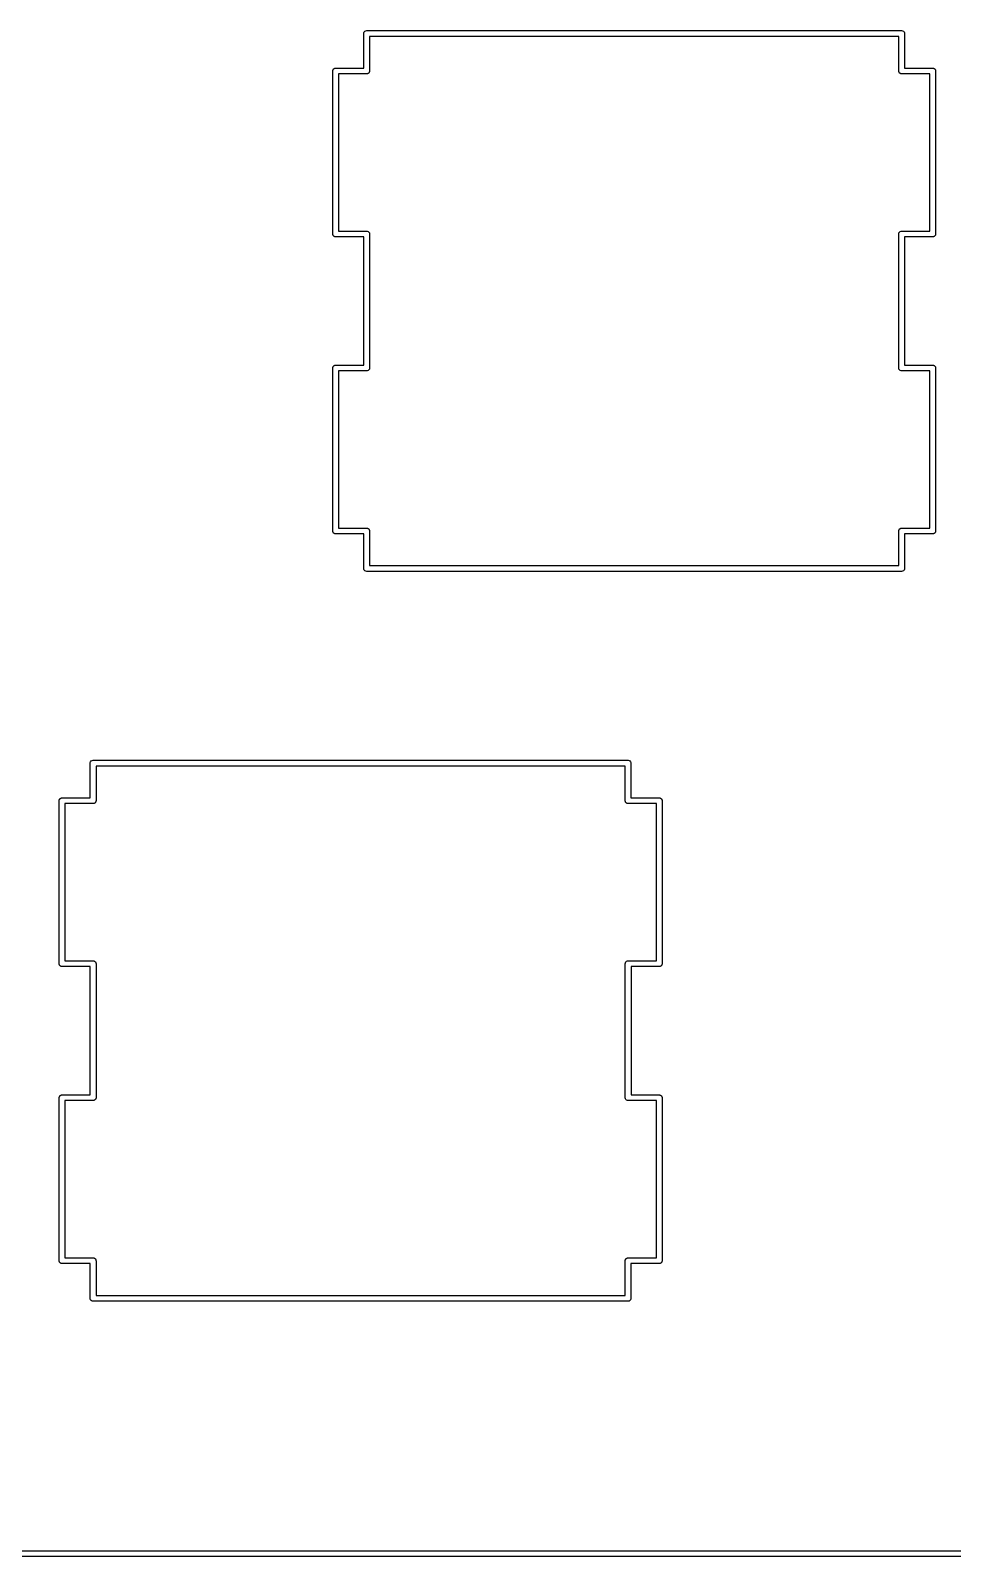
# Model space of a CAD drawing. Extents: x 12 to 286, y -147 to -61.
# Drawn here: x 42.77 to 66.84, y -147.07 to -107.24 of the extents above; entities that cross this region are included whole.
import ezdxf

# ---------------------------------------------------------------- set-up
doc = ezdxf.new("R2010")
doc.units = 0
doc.header["$MEASUREMENT"] = 0
doc.layers.add('BLACK', color=7, linetype='CONTINUOUS')

msp = doc.modelspace()

# ---------------------------------------------------------------- linework, layer by layer
at = {"layer": 'Black'}
for p, q in [((51.4712, -107.302), (51.4803, -107.277)), ((51.4712, -107.328), (51.4712, -107.302)), ((51.4712, -108.22), (51.4712, -107.328)), ((51.4712, -107.328), (51.4712, -107.328)), ((51.4803, -107.277), (51.4973, -107.257)), ((51.4973, -107.257), (51.5202, -107.243)), ((51.5202, -107.243), (51.5463, -107.239)), ((51.5463, -107.239), (65.5162, -107.239)), ((51.6212, -107.391), (51.6212, -108.295)), ((65.4412, -107.391), (51.6212, -107.391)), ((65.4412, -108.295), (65.4412, -107.391)), ((65.5162, -107.239), (65.5423, -107.243)), ((65.5423, -107.243), (65.5652, -107.257)), ((65.5652, -107.257), (65.5822, -107.277)), ((65.5822, -107.277), (65.5913, -107.302)), ((65.5913, -107.302), (65.5913, -107.328)), ((65.5913, -107.328), (65.5913, -107.328)), ((65.5913, -107.328), (65.5913, -108.22)), ((50.6584, -108.295), (50.6596, -108.289)), ((50.6584, -112.55), (50.6584, -108.295)), ((50.6596, -108.282), (50.6618, -108.276)), ((50.6596, -108.289), (50.6596, -108.282)), ((50.6618, -108.276), (50.663, -108.27)), ((50.663, -108.27), (50.6663, -108.264)), ((50.6663, -108.264), (50.6685, -108.258)), ((50.6685, -108.258), (50.6727, -108.253)), ((50.6727, -108.253), (50.676, -108.247)), ((50.676, -108.247), (50.681, -108.243)), ((50.681, -108.243), (50.6852, -108.238)), ((50.6852, -108.238), (50.6909, -108.235)), ((50.6909, -108.235), (50.6959, -108.23)), ((50.6959, -108.23), (50.7021, -108.228)), ((50.7021, -108.228), (50.7078, -108.225)), ((50.7078, -108.225), (50.7143, -108.224)), ((50.7143, -108.224), (50.7204, -108.222)), ((50.7204, -108.222), (50.727, -108.222)), ((50.727, -108.222), (50.7334, -108.22)), ((50.7334, -108.22), (51.4712, -108.22)), ((51.5945, -108.353), (51.5888, -108.356)), ((51.5987, -108.348), (51.5945, -108.353)), ((51.6037, -108.344), (51.5987, -108.348)), ((51.607, -108.338), (51.6037, -108.344)), ((51.6112, -108.333), (51.607, -108.338)), ((51.6134, -108.327), (51.6112, -108.333)), ((51.6167, -108.321), (51.6134, -108.327)), ((51.6179, -108.315), (51.6167, -108.321)), ((51.6201, -108.308), (51.6179, -108.315)), ((51.6212, -108.295), (51.6201, -108.302)), ((51.6201, -108.302), (51.6201, -108.308)), ((65.4424, -108.302), (65.4412, -108.295)), ((65.4424, -108.308), (65.4424, -108.302)), ((65.4446, -108.315), (65.4424, -108.308)), ((65.4458, -108.321), (65.4446, -108.315)), ((65.4491, -108.327), (65.4458, -108.321)), ((65.4513, -108.333), (65.4491, -108.327)), ((65.4555, -108.338), (65.4513, -108.333)), ((65.4588, -108.344), (65.4555, -108.338)), ((65.4638, -108.348), (65.4588, -108.344)), ((65.468, -108.353), (65.4638, -108.348)), ((65.4737, -108.356), (65.468, -108.353)), ((65.5913, -108.22), (66.329, -108.22)), ((66.329, -108.22), (66.3355, -108.222)), ((66.3355, -108.222), (66.3421, -108.222)), ((66.3421, -108.222), (66.3482, -108.224)), ((66.3482, -108.224), (66.3547, -108.225)), ((66.3547, -108.225), (66.3604, -108.228)), ((66.3604, -108.228), (66.3666, -108.23)), ((66.3666, -108.23), (66.3716, -108.235)), ((66.3716, -108.235), (66.3773, -108.238)), ((66.3773, -108.238), (66.3815, -108.243)), ((66.3815, -108.243), (66.3865, -108.247)), ((66.3865, -108.247), (66.3898, -108.253)), ((66.3898, -108.253), (66.394, -108.258)), ((66.394, -108.258), (66.3962, -108.264)), ((66.3962, -108.264), (66.3995, -108.27)), ((66.3995, -108.27), (66.4007, -108.276)), ((66.4007, -108.276), (66.4029, -108.282)), ((66.4029, -108.282), (66.4029, -108.289)), ((66.4029, -108.289), (66.404, -108.295)), ((66.404, -108.295), (66.404, -112.55)), ((51.5463, -108.37), (50.8085, -108.37)), ((50.8085, -108.37), (50.8085, -112.475)), ((51.5527, -108.369), (51.5463, -108.37)), ((51.5593, -108.369), (51.5527, -108.369)), ((51.5654, -108.367), (51.5593, -108.369)), ((51.5719, -108.366), (51.5654, -108.367)), ((51.5776, -108.363), (51.5719, -108.366)), ((51.5837, -108.36), (51.5776, -108.363)), ((51.5888, -108.356), (51.5837, -108.36)), ((65.4787, -108.36), (65.4737, -108.356)), ((65.4849, -108.363), (65.4787, -108.36)), ((65.4906, -108.366), (65.4849, -108.363)), ((65.4971, -108.367), (65.4906, -108.366)), ((65.5032, -108.369), (65.4971, -108.367)), ((65.5098, -108.369), (65.5032, -108.369)), ((65.5162, -108.37), (65.5098, -108.369)), ((66.254, -108.37), (65.5162, -108.37)), ((66.254, -112.475), (66.254, -108.37)), ((50.6596, -112.556), (50.6584, -112.55)), ((50.6596, -112.563), (50.6596, -112.556)), ((50.6618, -112.569), (50.6596, -112.563)), ((50.663, -112.576), (50.6618, -112.569)), ((50.6663, -112.581), (50.663, -112.576)), ((50.6685, -112.587), (50.6663, -112.581)), ((50.6727, -112.592), (50.6685, -112.587)), ((50.676, -112.598), (50.6727, -112.592)), ((50.681, -112.602), (50.676, -112.598)), ((50.6852, -112.607), (50.681, -112.602)), ((50.6909, -112.611), (50.6852, -112.607)), ((50.6959, -112.615), (50.6909, -112.611)), ((50.7021, -112.617), (50.6959, -112.615)), ((50.7078, -112.62), (50.7021, -112.617)), ((50.7143, -112.622), (50.7078, -112.62)), ((50.7204, -112.624), (50.7143, -112.622)), ((50.727, -112.624), (50.7204, -112.624)), ((50.7334, -112.625), (50.727, -112.624)), ((51.4701, -112.625), (50.7334, -112.625)), ((50.8085, -112.475), (51.5329, -112.475)), ((51.4701, -115.975), (51.4701, -112.625)), ((51.5329, -112.475), (51.533, -112.475)), ((51.533, -112.475), (51.5595, -112.475)), ((51.5595, -112.475), (51.5844, -112.484)), ((51.5844, -112.484), (51.6046, -112.501)), ((51.6046, -112.501), (51.6179, -112.524)), ((51.6179, -112.524), (51.6225, -112.55)), ((51.6225, -112.55), (51.6225, -116.05)), ((65.44, -112.55), (65.4446, -112.524)), ((65.44, -116.05), (65.44, -112.55)), ((65.4446, -112.524), (65.4579, -112.501)), ((65.4579, -112.501), (65.4781, -112.484)), ((65.4781, -112.484), (65.503, -112.475)), ((65.503, -112.475), (65.5295, -112.475)), ((65.5295, -112.475), (65.5296, -112.475)), ((65.5296, -112.475), (66.254, -112.475)), ((66.329, -112.625), (65.5924, -112.625)), ((65.5924, -112.625), (65.5924, -115.975)), ((66.3355, -112.624), (66.329, -112.625)), ((66.3421, -112.624), (66.3355, -112.624)), ((66.3482, -112.622), (66.3421, -112.624)), ((66.3547, -112.62), (66.3482, -112.622)), ((66.3604, -112.617), (66.3547, -112.62)), ((66.3666, -112.615), (66.3604, -112.617)), ((66.3716, -112.611), (66.3666, -112.615)), ((66.3773, -112.607), (66.3716, -112.611)), ((66.3815, -112.602), (66.3773, -112.607)), ((66.3865, -112.598), (66.3815, -112.602)), ((66.3898, -112.592), (66.3865, -112.598)), ((66.394, -112.587), (66.3898, -112.592)), ((66.3962, -112.581), (66.394, -112.587)), ((66.3995, -112.576), (66.3962, -112.581)), ((66.4007, -112.569), (66.3995, -112.576)), ((66.4029, -112.563), (66.4007, -112.569)), ((66.404, -112.55), (66.4029, -112.556)), ((66.4029, -112.556), (66.4029, -112.563)), ((50.6584, -116.05), (50.6596, -116.044)), ((50.6584, -120.305), (50.6584, -116.05)), ((50.6596, -116.037), (50.6618, -116.031)), ((50.6596, -116.044), (50.6596, -116.037)), ((50.6618, -116.031), (50.663, -116.024)), ((50.663, -116.024), (50.6663, -116.019)), ((50.6663, -116.019), (50.6685, -116.013)), ((50.6685, -116.013), (50.6727, -116.008)), ((50.6727, -116.008), (50.676, -116.002)), ((50.676, -116.002), (50.681, -115.998)), ((50.681, -115.998), (50.6852, -115.993)), ((50.6852, -115.993), (50.6909, -115.989)), ((50.6909, -115.989), (50.6959, -115.985)), ((50.6959, -115.985), (50.7021, -115.983)), ((50.7021, -115.983), (50.7078, -115.98)), ((50.7078, -115.98), (50.7143, -115.978)), ((50.7143, -115.978), (50.7204, -115.976)), ((50.7204, -115.976), (50.727, -115.976)), ((50.727, -115.976), (50.7334, -115.975)), ((50.7334, -115.975), (51.4701, -115.975)), ((51.5329, -116.125), (50.8085, -116.125)), ((50.8085, -116.125), (50.8085, -120.23)), ((51.533, -116.125), (51.5329, -116.125)), ((51.5595, -116.125), (51.533, -116.125)), ((51.5844, -116.116), (51.5595, -116.125)), ((51.6046, -116.099), (51.5844, -116.116)), ((51.6179, -116.076), (51.6046, -116.099)), ((51.6225, -116.05), (51.6179, -116.076)), ((65.4446, -116.076), (65.44, -116.05)), ((65.4579, -116.099), (65.4446, -116.076)), ((65.4781, -116.116), (65.4579, -116.099)), ((65.503, -116.125), (65.4781, -116.116)), ((65.5295, -116.125), (65.503, -116.125)), ((65.5296, -116.125), (65.5295, -116.125)), ((66.254, -116.125), (65.5296, -116.125)), ((65.5924, -115.975), (66.329, -115.975)), ((66.254, -120.23), (66.254, -116.125)), ((66.329, -115.975), (66.3355, -115.976)), ((66.3355, -115.976), (66.3421, -115.976)), ((66.3421, -115.976), (66.3482, -115.978)), ((66.3482, -115.978), (66.3547, -115.98)), ((66.3547, -115.98), (66.3604, -115.983)), ((66.3604, -115.983), (66.3666, -115.985)), ((66.3666, -115.985), (66.3716, -115.989)), ((66.3716, -115.989), (66.3773, -115.993)), ((66.3773, -115.993), (66.3815, -115.998)), ((66.3815, -115.998), (66.3865, -116.002)), ((66.3865, -116.002), (66.3898, -116.008)), ((66.3898, -116.008), (66.394, -116.013)), ((66.394, -116.013), (66.3962, -116.019)), ((66.3962, -116.019), (66.3995, -116.024)), ((66.3995, -116.024), (66.4007, -116.031)), ((66.4007, -116.031), (66.4029, -116.037)), ((66.4029, -116.037), (66.4029, -116.044)), ((66.4029, -116.044), (66.404, -116.05)), ((66.404, -116.05), (66.404, -120.305)), ((50.8085, -120.23), (51.5463, -120.23)), ((51.5463, -120.23), (51.5527, -120.231)), ((51.5527, -120.231), (51.5593, -120.231)), ((51.5593, -120.231), (51.5654, -120.233)), ((51.5654, -120.233), (51.5719, -120.234)), ((51.5719, -120.234), (51.5776, -120.237)), ((51.5776, -120.237), (51.5837, -120.24)), ((51.5837, -120.24), (51.5888, -120.244)), ((51.5888, -120.244), (51.5945, -120.247)), ((51.5945, -120.247), (51.5987, -120.252)), ((51.5987, -120.252), (51.6037, -120.256)), ((51.6037, -120.256), (51.607, -120.262)), ((51.607, -120.262), (51.6112, -120.267)), ((51.6112, -120.267), (51.6134, -120.273)), ((51.6134, -120.273), (51.6167, -120.279)), ((51.6167, -120.279), (51.6179, -120.285)), ((51.6179, -120.285), (51.6201, -120.292)), ((51.6201, -120.292), (51.6201, -120.298)), ((51.6201, -120.298), (51.6212, -120.305)), ((65.4412, -120.305), (65.4424, -120.298)), ((65.4424, -120.292), (65.4446, -120.285)), ((65.4424, -120.298), (65.4424, -120.292)), ((65.4446, -120.285), (65.4458, -120.279)), ((65.4458, -120.279), (65.4491, -120.273)), ((65.4491, -120.273), (65.4513, -120.267)), ((65.4513, -120.267), (65.4555, -120.262)), ((65.4555, -120.262), (65.4588, -120.256)), ((65.4588, -120.256), (65.4638, -120.252)), ((65.4638, -120.252), (65.468, -120.247)), ((65.468, -120.247), (65.4737, -120.244)), ((65.4737, -120.244), (65.4787, -120.24)), ((65.4787, -120.24), (65.4849, -120.237)), ((65.4849, -120.237), (65.4906, -120.234)), ((65.4906, -120.234), (65.4971, -120.233)), ((65.4971, -120.233), (65.5032, -120.231)), ((65.5032, -120.231), (65.5098, -120.231)), ((65.5098, -120.231), (65.5162, -120.23)), ((65.5162, -120.23), (66.254, -120.23)), ((50.6596, -120.311), (50.6584, -120.305)), ((50.6596, -120.318), (50.6596, -120.311)), ((50.6618, -120.324), (50.6596, -120.318)), ((50.663, -120.33), (50.6618, -120.324)), ((50.6663, -120.336), (50.663, -120.33)), ((50.6685, -120.342), (50.6663, -120.336)), ((50.6727, -120.347), (50.6685, -120.342)), ((50.676, -120.353), (50.6727, -120.347)), ((50.681, -120.357), (50.676, -120.353)), ((50.6852, -120.362), (50.681, -120.357)), ((50.6909, -120.365), (50.6852, -120.362)), ((50.6959, -120.37), (50.6909, -120.365)), ((50.7021, -120.372), (50.6959, -120.37)), ((50.7078, -120.375), (50.7021, -120.372)), ((50.7143, -120.376), (50.7078, -120.375)), ((50.7204, -120.378), (50.7143, -120.376)), ((50.727, -120.378), (50.7204, -120.378)), ((50.7334, -120.38), (50.727, -120.378)), ((51.4712, -120.38), (50.7334, -120.38)), ((51.4712, -121.272), (51.4712, -120.38)), ((51.6212, -120.305), (51.6212, -121.209)), ((65.4412, -121.209), (65.4412, -120.305)), ((66.329, -120.38), (65.5913, -120.38)), ((65.5913, -120.38), (65.5913, -121.272)), ((66.3355, -120.378), (66.329, -120.38)), ((66.3421, -120.378), (66.3355, -120.378)), ((66.3482, -120.376), (66.3421, -120.378)), ((66.3547, -120.375), (66.3482, -120.376)), ((66.3604, -120.372), (66.3547, -120.375)), ((66.3666, -120.37), (66.3604, -120.372)), ((66.3716, -120.365), (66.3666, -120.37)), ((66.3773, -120.362), (66.3716, -120.365)), ((66.3815, -120.357), (66.3773, -120.362)), ((66.3865, -120.353), (66.3815, -120.357)), ((66.3898, -120.347), (66.3865, -120.353)), ((66.394, -120.342), (66.3898, -120.347)), ((66.3962, -120.336), (66.394, -120.342)), ((66.3995, -120.33), (66.3962, -120.336)), ((66.4007, -120.324), (66.3995, -120.33)), ((66.4029, -120.318), (66.4007, -120.324)), ((66.404, -120.305), (66.4029, -120.311)), ((66.4029, -120.311), (66.4029, -120.318)), ((51.4712, -121.298), (51.4712, -121.272)), ((51.4712, -121.272), (51.4712, -121.272)), ((51.4803, -121.323), (51.4712, -121.298)), ((51.4973, -121.343), (51.4803, -121.323)), ((51.5202, -121.357), (51.4973, -121.343)), ((51.5463, -121.361), (51.5202, -121.357)), ((65.5162, -121.361), (51.5463, -121.361)), ((51.6212, -121.209), (65.4412, -121.209)), ((65.5423, -121.357), (65.5162, -121.361)), ((65.5652, -121.343), (65.5423, -121.357)), ((65.5822, -121.323), (65.5652, -121.343)), ((65.5913, -121.298), (65.5822, -121.323)), ((65.5913, -121.272), (65.5913, -121.272)), ((65.5913, -121.272), (65.5913, -121.298)), ((44.3275, -126.352), (44.3365, -126.327)), ((44.3275, -126.378), (44.3275, -126.352)), ((44.3275, -127.27), (44.3275, -126.378)), ((44.3275, -126.378), (44.3275, -126.378)), ((44.3365, -126.327), (44.3535, -126.307)), ((44.3535, -126.307), (44.3764, -126.293)), ((44.3764, -126.293), (44.4025, -126.289)), ((44.4025, -126.289), (58.3725, -126.289)), ((44.4775, -126.441), (44.4775, -127.345)), ((58.2975, -126.441), (44.4775, -126.441)), ((58.2975, -127.345), (58.2975, -126.441)), ((58.3725, -126.289), (58.3986, -126.293)), ((58.3986, -126.293), (58.4215, -126.307)), ((58.4215, -126.307), (58.4385, -126.327)), ((58.4385, -126.327), (58.4475, -126.352)), ((58.4475, -126.352), (58.4475, -126.378)), ((58.4475, -126.378), (58.4475, -126.378)), ((58.4475, -126.378), (58.4475, -127.27)), ((43.5147, -127.345), (43.5158, -127.339)), ((43.5147, -131.6), (43.5147, -127.345)), ((43.5158, -127.332), (43.5181, -127.326)), ((43.5158, -127.339), (43.5158, -127.332)), ((43.5181, -127.326), (43.5192, -127.32)), ((43.5192, -127.32), (43.5225, -127.314)), ((43.5225, -127.314), (43.5247, -127.308)), ((43.5247, -127.308), (43.529, -127.303)), ((43.529, -127.303), (43.5322, -127.297)), ((43.5322, -127.297), (43.5373, -127.293)), ((43.5373, -127.293), (43.5415, -127.288)), ((43.5415, -127.288), (43.5472, -127.285)), ((43.5472, -127.285), (43.5522, -127.28)), ((43.5522, -127.28), (43.5584, -127.278)), ((43.5584, -127.278), (43.564, -127.275)), ((43.564, -127.275), (43.5705, -127.274)), ((43.5705, -127.274), (43.5767, -127.272)), ((43.5767, -127.272), (43.5832, -127.272)), ((43.5832, -127.272), (43.5897, -127.27)), ((43.5897, -127.27), (44.3275, -127.27)), ((44.4025, -127.42), (43.6647, -127.42)), ((43.6647, -127.42), (43.6647, -131.525)), ((44.409, -127.419), (44.4025, -127.42)), ((44.4155, -127.419), (44.409, -127.419)), ((44.4217, -127.417), (44.4155, -127.419)), ((44.4282, -127.416), (44.4217, -127.417)), ((44.4338, -127.413), (44.4282, -127.416)), ((44.44, -127.41), (44.4338, -127.413)), ((44.445, -127.406), (44.44, -127.41)), ((44.4507, -127.403), (44.445, -127.406)), ((44.4549, -127.398), (44.4507, -127.403)), ((44.46, -127.394), (44.4549, -127.398)), ((44.4632, -127.388), (44.46, -127.394)), ((44.4675, -127.383), (44.4632, -127.388)), ((44.4697, -127.377), (44.4675, -127.383)), ((44.473, -127.371), (44.4697, -127.377)), ((44.4741, -127.365), (44.473, -127.371)), ((44.4764, -127.358), (44.4741, -127.365)), ((44.4775, -127.345), (44.4764, -127.352)), ((44.4764, -127.352), (44.4764, -127.358)), ((58.2986, -127.352), (58.2975, -127.345)), ((58.2986, -127.358), (58.2986, -127.352)), ((58.3009, -127.365), (58.2986, -127.358)), ((58.302, -127.371), (58.3009, -127.365)), ((58.3053, -127.377), (58.302, -127.371)), ((58.3075, -127.383), (58.3053, -127.377)), ((58.3118, -127.388), (58.3075, -127.383)), ((58.315, -127.394), (58.3118, -127.388)), ((58.3201, -127.398), (58.315, -127.394)), ((58.3243, -127.403), (58.3201, -127.398)), ((58.33, -127.406), (58.3243, -127.403)), ((58.335, -127.41), (58.33, -127.406)), ((58.3412, -127.413), (58.335, -127.41)), ((58.3468, -127.416), (58.3412, -127.413)), ((58.3533, -127.417), (58.3468, -127.416)), ((58.3595, -127.419), (58.3533, -127.417)), ((58.366, -127.419), (58.3595, -127.419)), ((58.3725, -127.42), (58.366, -127.419)), ((59.1103, -127.42), (58.3725, -127.42)), ((58.4475, -127.27), (59.1853, -127.27)), ((59.1103, -131.525), (59.1103, -127.42)), ((59.1853, -127.27), (59.1918, -127.272)), ((59.1918, -127.272), (59.1983, -127.272)), ((59.1983, -127.272), (59.2045, -127.274)), ((59.2045, -127.274), (59.211, -127.275)), ((59.211, -127.275), (59.2166, -127.278)), ((59.2166, -127.278), (59.2228, -127.28)), ((59.2228, -127.28), (59.2278, -127.285)), ((59.2278, -127.285), (59.2335, -127.288)), ((59.2335, -127.288), (59.2377, -127.293)), ((59.2377, -127.293), (59.2428, -127.297)), ((59.2428, -127.297), (59.246, -127.303)), ((59.246, -127.303), (59.2503, -127.308)), ((59.2503, -127.308), (59.2525, -127.314)), ((59.2525, -127.314), (59.2558, -127.32)), ((59.2558, -127.32), (59.2569, -127.326)), ((59.2569, -127.326), (59.2592, -127.332)), ((59.2592, -127.332), (59.2592, -127.339)), ((59.2592, -127.339), (59.2603, -127.345)), ((59.2603, -127.345), (59.2603, -131.6)), ((43.5158, -131.606), (43.5147, -131.6)), ((43.5158, -131.613), (43.5158, -131.606)), ((43.5181, -131.619), (43.5158, -131.613)), ((43.5192, -131.626), (43.5181, -131.619)), ((43.5225, -131.631), (43.5192, -131.626)), ((43.5247, -131.637), (43.5225, -131.631)), ((43.529, -131.642), (43.5247, -131.637)), ((43.5322, -131.648), (43.529, -131.642)), ((43.5373, -131.652), (43.5322, -131.648)), ((43.5415, -131.657), (43.5373, -131.652)), ((43.5472, -131.661), (43.5415, -131.657)), ((43.5522, -131.665), (43.5472, -131.661)), ((43.5584, -131.667), (43.5522, -131.665)), ((43.564, -131.67), (43.5584, -131.667)), ((43.5705, -131.672), (43.564, -131.67)), ((43.5767, -131.674), (43.5705, -131.672)), ((43.5832, -131.674), (43.5767, -131.674)), ((43.5897, -131.675), (43.5832, -131.674)), ((44.3263, -131.675), (43.5897, -131.675)), ((43.6647, -131.525), (44.3892, -131.525)), ((44.3263, -135.025), (44.3263, -131.675)), ((44.3892, -131.525), (44.3893, -131.525)), ((44.3893, -131.525), (44.4157, -131.525)), ((44.4157, -131.525), (44.4406, -131.534)), ((44.4406, -131.534), (44.4609, -131.551)), ((44.4609, -131.551), (44.4741, -131.574)), ((44.4741, -131.574), (44.4787, -131.6)), ((44.4787, -131.6), (44.4787, -135.1)), ((58.2963, -131.6), (58.3009, -131.574)), ((58.2963, -135.1), (58.2963, -131.6)), ((58.3009, -131.574), (58.3141, -131.551)), ((58.3141, -131.551), (58.3344, -131.534)), ((58.3344, -131.534), (58.3593, -131.525)), ((58.3593, -131.525), (58.3857, -131.525)), ((58.3857, -131.525), (58.3858, -131.525)), ((58.3858, -131.525), (59.1103, -131.525)), ((59.1853, -131.675), (58.4487, -131.675)), ((58.4487, -131.675), (58.4487, -135.025)), ((59.1918, -131.674), (59.1853, -131.675)), ((59.1983, -131.674), (59.1918, -131.674)), ((59.2045, -131.672), (59.1983, -131.674)), ((59.211, -131.67), (59.2045, -131.672)), ((59.2166, -131.667), (59.211, -131.67)), ((59.2228, -131.665), (59.2166, -131.667)), ((59.2278, -131.661), (59.2228, -131.665)), ((59.2335, -131.657), (59.2278, -131.661)), ((59.2377, -131.652), (59.2335, -131.657)), ((59.2428, -131.648), (59.2377, -131.652)), ((59.246, -131.642), (59.2428, -131.648)), ((59.2503, -131.637), (59.246, -131.642)), ((59.2525, -131.631), (59.2503, -131.637)), ((59.2558, -131.626), (59.2525, -131.631)), ((59.2569, -131.619), (59.2558, -131.626)), ((59.2592, -131.613), (59.2569, -131.619)), ((59.2603, -131.6), (59.2592, -131.606)), ((59.2592, -131.606), (59.2592, -131.613)), ((43.5373, -135.048), (43.5415, -135.043)), ((43.5415, -135.043), (43.5472, -135.039)), ((43.5472, -135.039), (43.5522, -135.035)), ((43.5522, -135.035), (43.5584, -135.033)), ((43.5584, -135.033), (43.564, -135.03)), ((43.564, -135.03), (43.5705, -135.028)), ((43.5705, -135.028), (43.5767, -135.026)), ((43.5767, -135.026), (43.5832, -135.026)), ((43.5832, -135.026), (43.5897, -135.025)), ((43.5897, -135.025), (44.3263, -135.025)), ((58.4487, -135.025), (59.1853, -135.025)), ((59.1853, -135.025), (59.1918, -135.026)), ((59.1918, -135.026), (59.1983, -135.026)), ((59.1983, -135.026), (59.2045, -135.028)), ((59.2045, -135.028), (59.211, -135.03)), ((59.211, -135.03), (59.2166, -135.033)), ((59.2166, -135.033), (59.2228, -135.035)), ((59.2228, -135.035), (59.2278, -135.039)), ((59.2278, -135.039), (59.2335, -135.043)), ((59.2335, -135.043), (59.2377, -135.048)), ((43.5147, -135.1), (43.5158, -135.094)), ((43.5147, -139.355), (43.5147, -135.1)), ((43.5158, -135.087), (43.5181, -135.081)), ((43.5158, -135.094), (43.5158, -135.087)), ((43.5181, -135.081), (43.5192, -135.074)), ((43.5192, -135.074), (43.5225, -135.069)), ((43.5225, -135.069), (43.5247, -135.063)), ((43.5247, -135.063), (43.529, -135.058)), ((43.529, -135.058), (43.5322, -135.052)), ((43.5322, -135.052), (43.5373, -135.048)), ((44.3892, -135.175), (43.6647, -135.175)), ((43.6647, -135.175), (43.6647, -139.28)), ((44.3893, -135.175), (44.3892, -135.175)), ((44.4157, -135.175), (44.3893, -135.175)), ((44.4406, -135.166), (44.4157, -135.175)), ((44.4609, -135.149), (44.4406, -135.166)), ((44.4741, -135.126), (44.4609, -135.149)), ((44.4787, -135.1), (44.4741, -135.126)), ((58.3009, -135.126), (58.2963, -135.1)), ((58.3141, -135.149), (58.3009, -135.126)), ((58.3344, -135.166), (58.3141, -135.149)), ((58.3593, -135.175), (58.3344, -135.166)), ((58.3857, -135.175), (58.3593, -135.175)), ((58.3858, -135.175), (58.3857, -135.175)), ((59.1103, -135.175), (58.3858, -135.175)), ((59.1103, -139.28), (59.1103, -135.175)), ((59.2377, -135.048), (59.2428, -135.052)), ((59.2428, -135.052), (59.246, -135.058)), ((59.246, -135.058), (59.2503, -135.063)), ((59.2503, -135.063), (59.2525, -135.069)), ((59.2525, -135.069), (59.2558, -135.074)), ((59.2558, -135.074), (59.2569, -135.081)), ((59.2569, -135.081), (59.2592, -135.087)), ((59.2592, -135.087), (59.2592, -135.094)), ((59.2592, -135.094), (59.2603, -135.1)), ((59.2603, -135.1), (59.2603, -139.355)), ((43.5158, -139.361), (43.5147, -139.355)), ((43.5158, -139.368), (43.5158, -139.361)), ((43.5181, -139.374), (43.5158, -139.368)), ((43.5192, -139.38), (43.5181, -139.374)), ((43.5225, -139.386), (43.5192, -139.38)), ((43.5247, -139.392), (43.5225, -139.386)), ((43.529, -139.397), (43.5247, -139.392)), ((43.5322, -139.403), (43.529, -139.397)), ((43.5373, -139.407), (43.5322, -139.403)), ((43.5415, -139.412), (43.5373, -139.407)), ((43.5472, -139.415), (43.5415, -139.412)), ((43.5522, -139.42), (43.5472, -139.415)), ((43.5584, -139.422), (43.5522, -139.42)), ((43.564, -139.425), (43.5584, -139.422)), ((43.5705, -139.426), (43.564, -139.425)), ((43.6647, -139.28), (44.4025, -139.28)), ((44.4025, -139.28), (44.409, -139.281)), ((44.409, -139.281), (44.4155, -139.281)), ((44.4155, -139.281), (44.4217, -139.283)), ((44.4217, -139.283), (44.4282, -139.284)), ((44.4282, -139.284), (44.4338, -139.287)), ((44.4338, -139.287), (44.44, -139.29)), ((44.44, -139.29), (44.445, -139.294)), ((44.445, -139.294), (44.4507, -139.297)), ((44.4507, -139.297), (44.4549, -139.302)), ((44.4549, -139.302), (44.46, -139.306)), ((44.46, -139.306), (44.4632, -139.312)), ((44.4632, -139.312), (44.4675, -139.317)), ((44.4675, -139.317), (44.4697, -139.323)), ((44.4697, -139.323), (44.473, -139.329)), ((44.473, -139.329), (44.4741, -139.335)), ((44.4741, -139.335), (44.4764, -139.342)), ((44.4764, -139.342), (44.4764, -139.348)), ((44.4764, -139.348), (44.4775, -139.355)), ((44.4775, -139.355), (44.4775, -140.259)), ((58.2975, -139.355), (58.2986, -139.348)), ((58.2975, -140.259), (58.2975, -139.355)), ((58.2986, -139.342), (58.3009, -139.335)), ((58.2986, -139.348), (58.2986, -139.342)), ((58.3009, -139.335), (58.302, -139.329)), ((58.302, -139.329), (58.3053, -139.323)), ((58.3053, -139.323), (58.3075, -139.317)), ((58.3075, -139.317), (58.3118, -139.312)), ((58.3118, -139.312), (58.315, -139.306)), ((58.315, -139.306), (58.3201, -139.302)), ((58.3201, -139.302), (58.3243, -139.297)), ((58.3243, -139.297), (58.33, -139.294)), ((58.33, -139.294), (58.335, -139.29)), ((58.335, -139.29), (58.3412, -139.287)), ((58.3412, -139.287), (58.3468, -139.284)), ((58.3468, -139.284), (58.3533, -139.283)), ((58.3533, -139.283), (58.3595, -139.281)), ((58.3595, -139.281), (58.366, -139.281)), ((58.366, -139.281), (58.3725, -139.28)), ((58.3725, -139.28), (59.1103, -139.28)), ((59.211, -139.425), (59.2045, -139.426)), ((59.2166, -139.422), (59.211, -139.425)), ((59.2228, -139.42), (59.2166, -139.422)), ((59.2278, -139.415), (59.2228, -139.42)), ((59.2335, -139.412), (59.2278, -139.415)), ((59.2377, -139.407), (59.2335, -139.412)), ((59.2428, -139.403), (59.2377, -139.407)), ((59.246, -139.397), (59.2428, -139.403)), ((59.2503, -139.392), (59.246, -139.397)), ((59.2525, -139.386), (59.2503, -139.392)), ((59.2558, -139.38), (59.2525, -139.386)), ((59.2569, -139.374), (59.2558, -139.38)), ((59.2592, -139.368), (59.2569, -139.374)), ((59.2603, -139.355), (59.2592, -139.361)), ((59.2592, -139.361), (59.2592, -139.368)), ((43.5767, -139.428), (43.5705, -139.426)), ((43.5832, -139.428), (43.5767, -139.428)), ((43.5897, -139.43), (43.5832, -139.428)), ((44.3275, -139.43), (43.5897, -139.43)), ((44.3275, -140.322), (44.3275, -139.43)), ((59.1853, -139.43), (58.4475, -139.43)), ((58.4475, -139.43), (58.4475, -140.322)), ((59.1918, -139.428), (59.1853, -139.43)), ((59.1983, -139.428), (59.1918, -139.428)), ((59.2045, -139.426), (59.1983, -139.428)), ((44.3275, -140.348), (44.3275, -140.322)), ((44.3275, -140.322), (44.3275, -140.322)), ((44.3365, -140.373), (44.3275, -140.348)), ((44.3535, -140.393), (44.3365, -140.373)), ((44.3764, -140.407), (44.3535, -140.393)), ((44.4025, -140.411), (44.3764, -140.407)), ((58.3725, -140.411), (44.4025, -140.411)), ((44.4775, -140.259), (58.2975, -140.259)), ((58.3986, -140.407), (58.3725, -140.411)), ((58.4215, -140.393), (58.3986, -140.407)), ((58.4385, -140.373), (58.4215, -140.393)), ((58.4475, -140.348), (58.4385, -140.373)), ((58.4475, -140.322), (58.4475, -140.322)), ((58.4475, -140.322), (58.4475, -140.348)), ((16.0066, -146.925), (281.997, -146.925)), ((282, -147.075), (16, -147.075))]:
    msp.add_line(p, q, dxfattribs=at)

doc.saveas('drawing.dxf')
